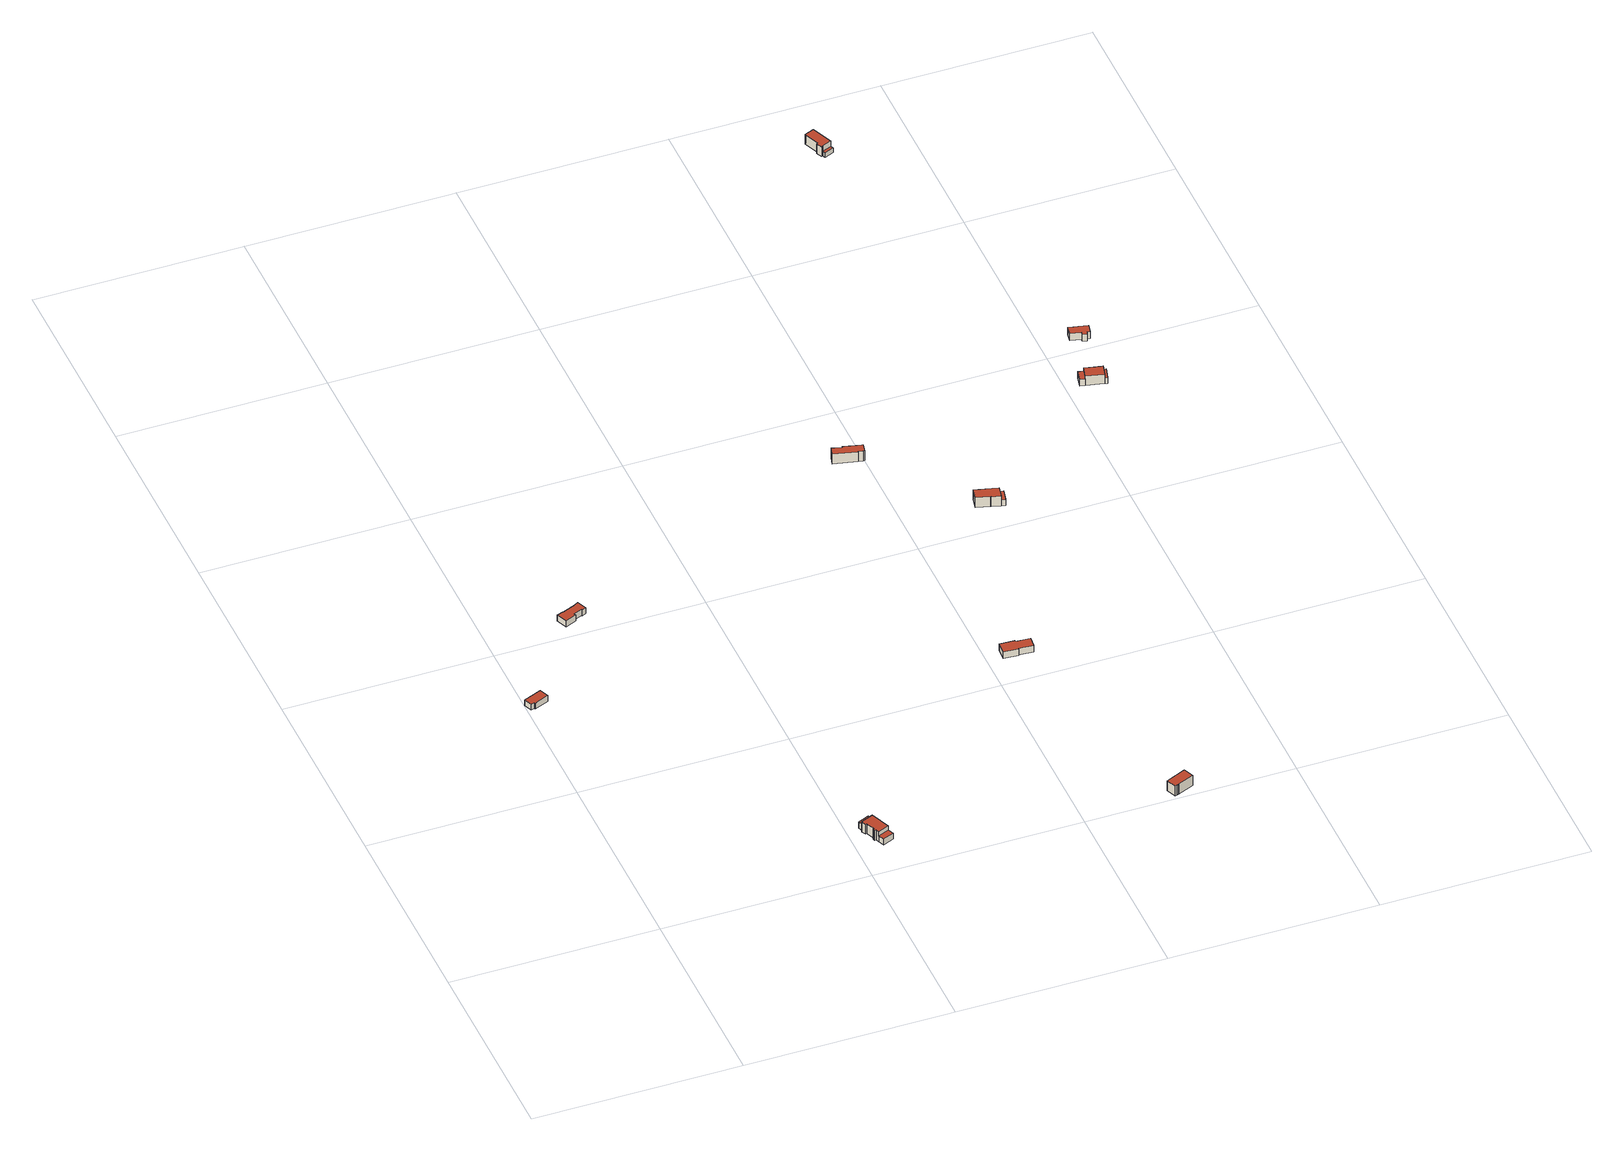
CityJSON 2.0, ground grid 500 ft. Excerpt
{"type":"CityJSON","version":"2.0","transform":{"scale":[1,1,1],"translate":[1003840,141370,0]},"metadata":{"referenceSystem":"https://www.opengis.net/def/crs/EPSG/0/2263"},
"CityObjects":{
"building1":{"type":"Building","attributes":{"name":"Bldg_1210000823","BIN":"4467179"},"geometry":[{"type":"MultiSurface","lod":"2","boundaries":[[[0,1,2,3,4,5]],[[6,7,8,9,10,11]],[[0,5,11,10]],[[1,0,10,9]],[[2,1,9,8]],[[3,2,8,7]],[[4,3,7,6]],[[5,4,6,11]]],"semantics":{"surfaces":[{"type":"RoofSurface","BIN":"4467179"},{"type":"GroundSurface"},{"type":"WallSurface"}],"values":[0,1,2,2,2,2,2,2]}}]},
"building2":{"type":"Building","attributes":{"name":"Bldg_1210013543","BIN":"4466388"},"geometry":[{"type":"MultiSurface","lod":"2","boundaries":[[[12,13,14,15,16,17,18,19,20,21,22,23]],[[24,25,26,27,28,29,30,31,32,33,34,35]],[[13,12,35,34]],[[14,13,34,33]],[[15,14,33,32]],[[16,15,32,31]],[[17,16,31,30]],[[18,17,30,29]],[[19,18,29,28]],[[20,19,28,27]],[[21,20,27,26]],[[22,21,26,25]],[[23,22,25,24]],[[12,23,24,35]]],"semantics":{"surfaces":[{"type":"RoofSurface","BIN":"4466388"},{"type":"GroundSurface"},{"type":"WallSurface"}],"values":[0,1,2,2,2,2,2,2,2,2,2,2,2,2]}}]},
"building3":{"type":"Building","attributes":{"name":"Bldg_1210011340","BIN":"4466426"},"geometry":[{"type":"MultiSurface","lod":"2","boundaries":[[[36,37,38,39]],[[40,41,42,43,44,45,46,47,48,49,50]],[[51,52,53,54]],[[55,56,57,58,59,60,61,62,63,64,65,66,67,68,69]],[[52,51,69,68]],[[53,52,68,67]],[[42,41,67,66]],[[43,42,66,65]],[[44,43,65,64]],[[45,44,64,63]],[[46,45,63,62]],[[47,46,62,61]],[[48,47,61,60]],[[49,48,60,59]],[[38,37,59,58]],[[39,38,58,57]],[[36,39,57,56]],[[40,50,56,55]],[[51,54,55,69]],[[53,41,40,54]],[[36,50,49,37]]],"semantics":{"surfaces":[{"type":"RoofSurface","BIN":"4466426"},{"type":"GroundSurface"},{"type":"WallSurface"}],"values":[0,0,0,1,2,2,2,2,2,2,2,2,2,2,2,2,2,2,2,2,2]}}]},
"building4":{"type":"Building","attributes":{"name":"Bldg_1210000573","BIN":"4467102"},"geometry":[{"type":"MultiSurface","lod":"2","boundaries":[[[70,71,72,73,74,75,76,77]],[[78,79,80,81,82,83,84,85]],[[76,75,85,84]],[[77,76,84,83]],[[70,77,83,82]],[[71,70,82,81]],[[72,71,81,80]],[[73,72,80,79]],[[74,73,79,78]],[[75,74,78,85]]],"semantics":{"surfaces":[{"type":"RoofSurface","BIN":"4467102"},{"type":"GroundSurface"},{"type":"WallSurface"}],"values":[0,1,2,2,2,2,2,2,2,2]}}]},
"building5":{"type":"Building","attributes":{"name":"Bldg_1210013686","BIN":"4466139"},"geometry":[{"type":"MultiSurface","lod":"2","boundaries":[[[86,87,88,89,90,91,92,93]],[[94,95,96,97,98,99,100,101]],[[92,91,101,100]],[[93,92,100,99]],[[86,93,99,98]],[[87,86,98,97]],[[88,87,97,96]],[[89,88,96,95]],[[90,89,95,94]],[[91,90,94,101]]],"semantics":{"surfaces":[{"type":"RoofSurface","BIN":"4466139"},{"type":"GroundSurface"},{"type":"WallSurface"}],"values":[0,1,2,2,2,2,2,2,2,2]}}]},
"building6":{"type":"Building","attributes":{"name":"Bldg_1210007999","BIN":"4466889"},"geometry":[{"type":"MultiSurface","lod":"2","boundaries":[[[102,103,104,105,106,107,108,109,110,111,112]],[[113,114,115,116,117,118,119,120,121,122,123]],[[103,102,123,122]],[[104,103,122,121]],[[105,104,121,120]],[[106,105,120,119]],[[107,106,119,118]],[[108,107,118,117]],[[109,108,117,116]],[[110,109,116,115]],[[111,110,115,114]],[[112,111,114,113]],[[102,112,113,123]]],"semantics":{"surfaces":[{"type":"RoofSurface","BIN":"4466889"},{"type":"GroundSurface"},{"type":"WallSurface"}],"values":[0,1,2,2,2,2,2,2,2,2,2,2,2]}}]},
"building7":{"type":"Building","attributes":{"name":"Bldg_1210007234","BIN":"4467230"},"geometry":[{"type":"MultiSurface","lod":"2","boundaries":[[[124,125,126,127,128,129]],[[130,131,132,133,134,135,136,137]],[[138,139,140,141,142,143,144,145,146,147]],[[130,137,147,146]],[[131,130,146,145]],[[132,131,145,144]],[[133,132,144,143]],[[134,133,143,142]],[[128,127,142,141]],[[129,128,141,140]],[[124,129,140,139]],[[125,124,139,138]],[[137,136,138,147]],[[125,136,135,126]],[[126,135,134,127]]],"semantics":{"surfaces":[{"type":"RoofSurface","BIN":"4467230"},{"type":"GroundSurface"},{"type":"WallSurface"}],"values":[0,0,1,2,2,2,2,2,2,2,2,2,2,2,2]}}]},
"building8":{"type":"Building","attributes":{"name":"Bldg_1210015831","BIN":"4465917"},"geometry":[{"type":"MultiSurface","lod":"2","boundaries":[[[148,149,150,151]],[[152,153,154,155]],[[156,157,158,159]],[[160,161,162,163,164,165,166,167]],[[148,151,167,166]],[[152,155,166,165]],[[156,159,165,164]],[[157,156,164,163]],[[158,157,163,162]],[[154,153,162,161]],[[150,149,161,160]],[[151,150,160,167]],[[158,153,152,159]],[[148,155,154,149]]],"semantics":{"surfaces":[{"type":"RoofSurface","BIN":"4465917"},{"type":"GroundSurface"},{"type":"WallSurface"}],"values":[0,0,0,1,2,2,2,2,2,2,2,2,2,2]}}]},
"building9":{"type":"Building","attributes":{"name":"Bldg_1210011755","BIN":"4464649"},"geometry":[{"type":"MultiSurface","lod":"2","boundaries":[[[168,169,170,171]],[[172,173,174,175,176,177,178]],[[179,180,181,182,183,184,185,186,187]],[[168,171,187,186]],[[172,178,186,185]],[[173,172,185,184]],[[174,173,184,183]],[[175,174,183,182]],[[176,175,182,181]],[[177,176,181,180]],[[170,169,180,179]],[[171,170,179,187]],[[168,178,177,169]]],"semantics":{"surfaces":[{"type":"RoofSurface","BIN":"4464649"},{"type":"GroundSurface"},{"type":"WallSurface"}],"values":[0,0,1,2,2,2,2,2,2,2,2,2,2]}}]},
"building10":{"type":"Building","attributes":{"name":"Bldg_1210002281","BIN":"4466453"},"geometry":[{"type":"MultiSurface","lod":"2","boundaries":[[[188,189,190,191,192,193,194,195]],[[196,197,198,199,200,201,202,203]],[[188,195,203,202]],[[189,188,202,201]],[[190,189,201,200]],[[191,190,200,199]],[[192,191,199,198]],[[193,192,198,197]],[[194,193,197,196]],[[195,194,196,203]]],"semantics":{"surfaces":[{"type":"RoofSurface","BIN":"4466453"},{"type":"GroundSurface"},{"type":"WallSurface"}],"values":[0,1,2,2,2,2,2,2,2,2]}}]}
},
"vertices":[
[45,836,23],[1,818,23],[9,798,23],[17,801,23],[18,799,23],[54,813,23],[18,799,7],[17,801,7],[9,798,7],[1,818,7],[45,836,7],[54,813,7],
[231,1084,24],[221,1079,24],[221,1078,24],[189,1065,24],[188,1066,24],[173,1060,24],[184,1034,24],[211,1045,24],[209,1050,24],[230,1059,24],[231,1057,24],[240,1061,24],[240,1061,7],[231,1057,7],[230,1059,7],[209,1050,7],[211,1045,7],[184,1034,7],[173,1060,7],[188,1066,7],[189,1065,7],[221,1078,7],[221,1079,7],[231,1084,7],
[582,113,24],[555,102,24],[561,87,24],[588,98,24],[563,160,35],[536,149,35],[533,147,35],[538,136,35],[541,137,35],[550,116,35],[547,115,35],[549,109,35],[552,110,35],[555,102,35],[582,113,35],[558,172,25],[531,161,25],[536,149,25],[563,160,25],[563,160,7],[582,113,7],[588,98,7],[561,87,7],[555,102,7],[552,110,7],[549,109,7],[547,115,7],[550,116,7],[541,137,7],[538,136,7],[533,147,7],[536,149,7],[531,161,7],[558,172,7],
[1257,53,36],[1208,32,36],[1218,8,36],[1223,10,36],[1223,9,36],[1227,11,36],[1226,11,36],[1267,28,36],[1223,9,8],[1223,10,8],[1218,8,8],[1208,32,8],[1257,53,8],[1267,28,8],[1226,11,8],[1227,11,8],
[1039,611,27],[1037,582,27],[1073,579,27],[1073,582,27],[1108,579,27],[1110,604,27],[1075,606,27],[1075,609,27],[1108,579,8],[1073,582,8],[1073,579,8],[1037,582,8],[1039,611,8],[1075,609,8],[1075,606,8],[1110,604,8],
[936,1359,35],[931,1339,35],[987,1325,35],[987,1326,35],[997,1323,35],[998,1324,35],[1001,1323,35],[1006,1343,35],[1003,1344,35],[961,1355,35],[960,1352,35],[960,1352,7],[961,1355,7],[1003,1344,7],[1006,1343,7],[1001,1323,7],[998,1324,7],[997,1323,7],[987,1326,7],[987,1325,7],[931,1339,7],[936,1359,7],
[1216,1103,25],[1215,1101,25],[1230,1097,25],[1223,1069,25],[1233,1067,25],[1240,1096,25],[1174,1111,36],[1168,1085,36],[1202,1076,36],[1201,1075,36],[1223,1069,36],[1230,1097,36],[1215,1101,36],[1185,1108,36],[1215,1101,8],[1216,1103,8],[1240,1096,8],[1233,1067,8],[1223,1069,8],[1201,1075,8],[1202,1076,8],[1168,1085,8],[1174,1111,8],[1185,1108,8],
[1594,1401,26],[1587,1374,26],[1594,1372,26],[1601,1399,26],[1552,1411,35],[1545,1384,35],[1587,1374,35],[1594,1401,35],[1539,1414,26],[1533,1387,26],[1545,1384,26],[1552,1411,26],[1594,1372,8],[1587,1374,8],[1545,1384,8],[1533,1387,8],[1539,1414,8],[1552,1411,8],[1594,1401,8],[1601,1399,8],
[1317,2333,21],[1295,2324,21],[1298,2316,21],[1320,2326,21],[1296,2384,36],[1274,2375,36],[1289,2338,36],[1285,2336,36],[1291,2322,36],[1295,2324,36],[1317,2333,36],[1298,2316,8],[1295,2324,8],[1291,2322,8],[1285,2336,8],[1289,2338,8],[1274,2375,8],[1296,2384,8],[1317,2333,8],[1320,2326,8],
[1573,1560,28],[1569,1539,28],[1595,1533,28],[1594,1527,28],[1605,1524,28],[1607,1530,28],[1614,1529,28],[1619,1550,28],[1614,1529,8],[1607,1530,8],[1605,1524,8],[1594,1527,8],[1595,1533,8],[1569,1539,8],[1573,1560,8],[1619,1550,8]
]}
